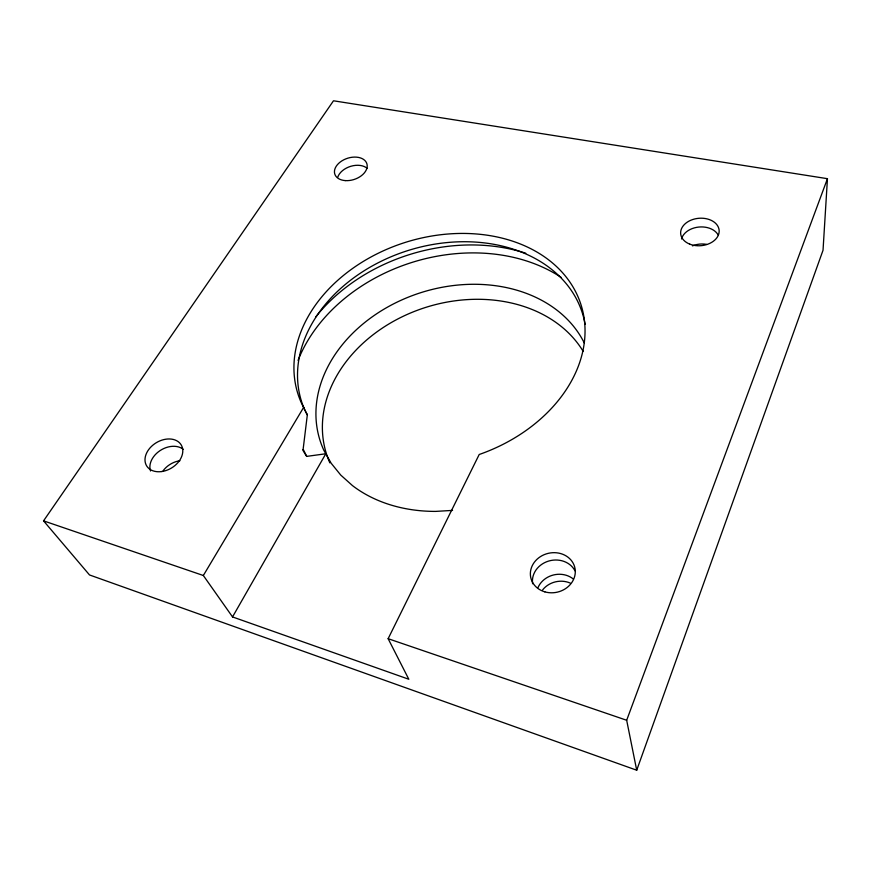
<?xml version="1.0" encoding="UTF-8"?>
<svg xmlns="http://www.w3.org/2000/svg" width="871" height="871" viewBox="0 0 871 871"><rect width="100%" height="100%" fill="white"/><g stroke="black" fill="none" stroke-linecap="round" stroke-linejoin="round"><path stroke-width="1.31" d="M827.45 178.686L823.03 250.249L636.712 770.214L89.506 574.947L43.55 520.858L333.495 100.786L827.45 178.686L626.674 720.263L636.712 770.214M307.332 414.846L303.141 449.207L306.701 456.382L325.798 453.769L232.535 616.929L408.815 679.249L388.139 638.693L479.202 454.499A148.386 112.294 -17.3 0 0 578.78 298.601A148.386 112.294 -17.3 0 0 394.835 246.036A148.386 112.294 -17.3 0 0 301.769 403.796L307.332 414.846L305.383 411.406M232.535 616.929L203.335 575.502L303.729 407.236M452.55 510.395L435.663 511.397A141.189 110.486 -17.4 0 1 352.461 485.593L340.746 475.076L331.176 463.252L323.881 450.372A141.189 110.486 -17.4 0 1 406.866 297.751A141.189 110.486 -17.4 0 1 584.365 343.141M43.55 520.858L203.335 575.502M388.139 638.693L626.674 720.263M329.837 462.849A139.077 109.877 -17.4 0 1 407.976 314.093A139.077 109.877 -17.4 0 1 583.124 351.296M306.701 456.382A162.67 125.87 -17.4 0 1 302.596 449.686M298.056 360.409A162.67 125.87 -17.4 0 1 561.022 277.294M542.666 589.852A21.786 19.521 -12.5 0 1 570.353 583.135M537.995 587.555A21.982 19.619 -12.6 0 1 573.292 578.986M692.456 245.883A18.857 13.653 -4.7 0 1 706.697 244.381M163.106 470.776A19.728 14.644 -31.7 0 1 179.916 460.748M315.792 316.837A163.933 126.197 -17.3 0 1 525.801 253.232M304.828 410.176A147.21 112.021 -17.3 0 1 409.588 250.042A147.21 112.021 -17.3 0 1 585.116 324.382M337.752 177.227A16.745 11.105 -18.3 0 1 350.861 166.274A16.745 11.105 -18.3 0 1 367.301 168.473M532.638 583.744A22.385 19.826 -12.8 0 1 548.523 561.098A22.385 19.826 -12.8 0 1 574.991 570.821M681.525 238.992A19.151 13.718 -5 0 1 698.629 227.07A19.151 13.718 -5 0 1 718.227 235.083M150.541 470.993A20.044 14.731 -31.3 0 1 160.101 450.59A20.044 14.731 -31.3 0 1 183.248 449.338M345.232 180.602A16.865 11.105 -18.2 0 0 366.952 163.988A16.865 11.105 -18.2 0 0 340.267 162.006A16.865 11.105 -18.2 0 0 345.232 180.602M544.843 591.855A22.592 19.924 -12.9 0 0 575.012 568.447A22.592 19.924 -12.9 0 0 538.637 557.897A22.592 19.924 -12.9 0 0 544.843 591.855M689.712 244.12A19.304 13.74 -5.1 0 0 719.163 231.61A19.304 13.74 -5.1 0 0 690.845 220.232A19.304 13.74 -5.1 0 0 689.712 244.12M161.832 471.538A20.207 14.763 -31.2 0 0 181.201 444.929A20.207 14.763 -31.2 0 0 148.647 449.632A20.207 14.763 -31.2 0 0 161.832 471.538"/></g></svg>
